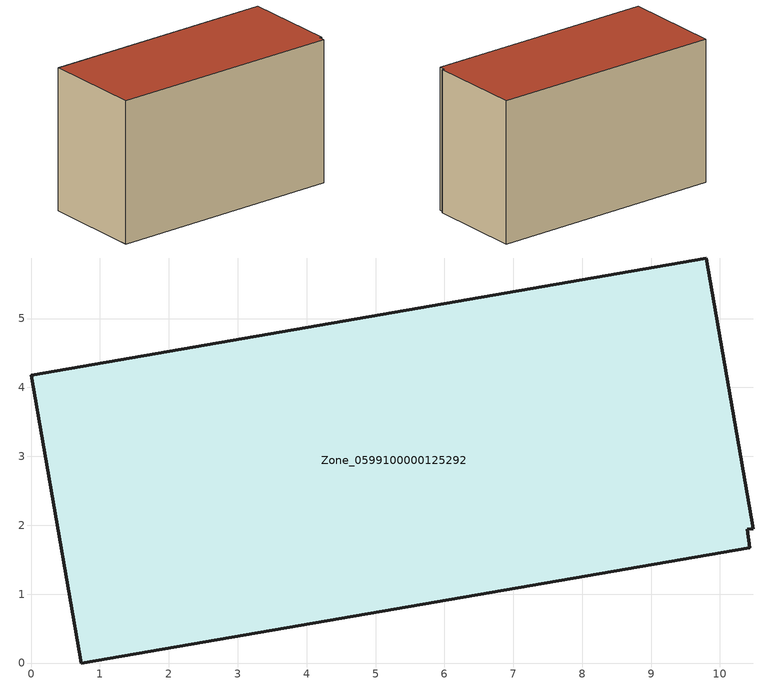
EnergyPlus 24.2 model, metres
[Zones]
Zone_0599100000125292
 floor ground (C_G): 10.48,1.95 10.4,1.94 10.43,1.67 0.73,0 0,4.18 9.8,5.88 z0
 wall outside (C_F): 10.48,1.95 9.8,5.88 0,4.18 0.73,0 10.43,1.67 10.4,1.94 10.48,1.95 z0:6.05
 roof outside (C_R): 10.4,1.94 10.48,1.95 9.8,5.88 0,4.18 0.73,0 10.43,1.67 z6.05
[BUILDING]
Pand.0599100000125292: North Axis=0; Terrain=City; Loads Convergence Tolerance Value=0.04; Temperature Convergence Tolerance Value=0.4; Solar Distribution=FullExterior; Maximum Number of Warmup Days=25; Minimum Number of Warmup Days=1
[Site:Location]
Rotterdam.The.Hague.AP_ZH_NLD Design_Conditions: Latitude=51.96; Longitude=4.45; Time Zone=1; Elevation=-4.5
[SITE:GROUNDTEMPERATURE:BUILDINGSURFACE]
18, 18, 18, 18, 18, 18, 18, 18, 18, 18, 18, 18
[MATERIAL] Thermal Absorptance=0.9; Solar Absorptance=0.7; Visible Absorptance=0.7
Name | Roughness | Thickness | Conductivity | Density | Specific Heat
G.TI.1946 | MediumSmooth | 0.15 | 1 | 540 | 1210
F.TI.1946 | Rough | 0.3 | 0.857143 | 1920 | 840
R.TI.1946 | MediumRough | 0.2 | 0.1 | 1500 | 1000
[CONSTRUCTION]
C_G: G.TI.1946
C_F: F.TI.1946
C_R: R.TI.1946
[ZONE]
Zone_0599100000125292: Type=1; Multiplier=1; Ceiling Height=Autocalculate; Volume=Autocalculate; Floor Area=autocalculate; Part of Total Floor Area=Yes
[ZONEINFILTRATION:DESIGNFLOWRATE]
Infil_Zone_0599100000125292: Zone or ZoneList or Space or SpaceList=Zone_0599100000125292; Schedule=AlwaysOn; Design Flow Rate Calculation Method=Flow/Area; Flow Rate per Floor Area=0.003; Constant Term Coefficient=1; Temperature Term Coefficient=0; Velocity Term Coefficient=0; Velocity Squared Term Coefficient=0
[HVACTEMPLATE:ZONE:IDEALLOADSAIRSYSTEM]
Zone_0599100000125292: Maximum Heating Supply Air Temperature=50; Minimum Cooling Supply Air Temperature=13; Maximum Heating Supply Air Humidity Ratio=0.0156; Minimum Cooling Supply Air Humidity Ratio=0.0077; Heating Limit=NoLimit; Cooling Limit=NoLimit; Dehumidification Control Type=ConstantSensibleHeatRatio; Cooling Sensible Heat Ratio=0.7; Dehumidification Setpoint=60; Humidification Control Type=None; Humidification Setpoint=30; Outdoor Air Method=None; Outdoor Air Flow Rate per Person=0.00944; Outdoor Air Flow Rate per Zone Floor Area=0; Outdoor Air Flow Rate per Zone=0; Demand Controlled Ventilation Type=None; Outdoor Air Economizer Type=NoEconomizer; Heat Recovery Type=None; Sensible Heat Recovery Effectiveness=0.7; Latent Heat Recovery Effectiveness=0.65
[ZONECONTROL:THERMOSTAT]
ThermostatControl_Zone_0599100000125292: Zone or ZoneList=Zone_0599100000125292; Control Type Schedule=DualSetpointControlType; Control 1=Thermostat_Zone_0599100000125292; Temperature Difference Between Cutout And Setpoint=0
[THERMOSTATSETPOINT:DUALSETPOINT]
Thermostat_Zone_0599100000125292: Heating Setpoint Temperature Schedule=HeatingSetpoint_Zone_0599100000125292; Cooling Setpoint Temperature Schedule=CoolingSetpoint_Zone_0599100000125292
[SCHEDULE:COMPACT]
HeatingSetpoint_Zone_0599100000125292: Through: 12/31, For: AllDays, Until: 24:00, 21
CoolingSetpoint_Zone_0599100000125292: Through: 12/31, For: AllDays, Until: 24:00, 24
DualSetpointControlType: Through: 12/31, For: AllDays, Until: 24:00, 4
AlwaysOn: Through: 12/31, For: AllDays, Until: 24:00, 1
